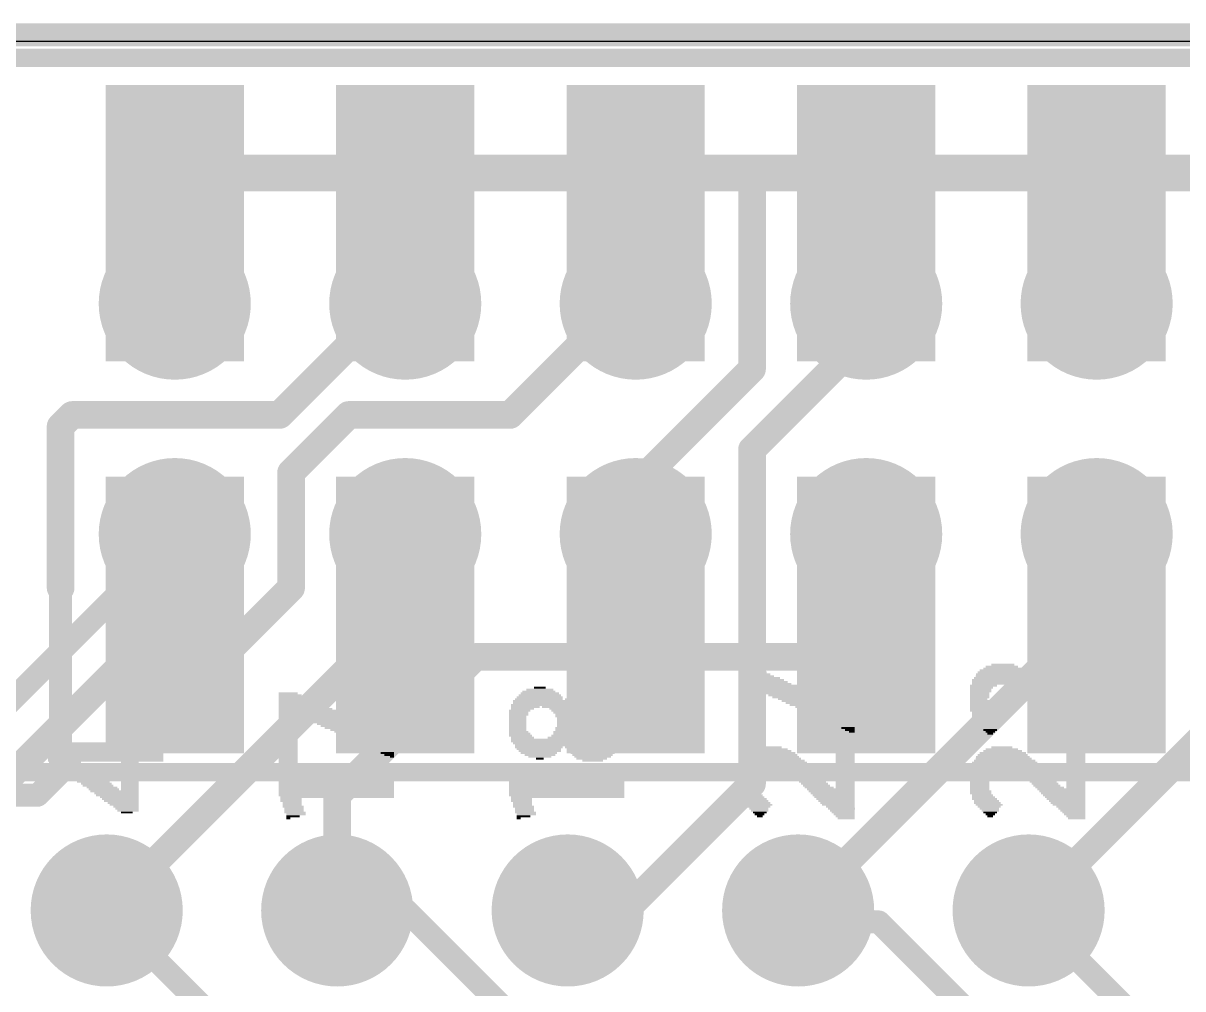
# Model space of a CAD drawing. Extents: x -1.3 to 65.2, y -0.1 to 30.9.
# Drawn here: x 11.78 to 24.56, y 20.22 to 30.86 of the extents above; entities that cross this region are included whole.
import ezdxf

# ---------------------------------------------------------------- set-up
doc = ezdxf.new("R2010")
doc.units = 0
for name, color, linetype in [('1', 12, 'CONTINUOUS'), ('16', 132, 'CONTINUOUS'), ('17', 110, 'CONTINUOUS'), ('20', 40, 'CONTINUOUS'), ('200', 40, 'CONTINUOUS'), ('22', 6, 'CONTINUOUS')]:
    doc.layers.add(name, color=color, linetype=linetype)

# ---------------------------------------------------------------- blocks, each defined once
blk = doc.blocks.new('ROUNDP')
at = {"const_width": 0.5}
blk.add_lwpolyline([(0, -0.25, 1), (0, 0.25, 1), (0, -0.25)], format="xyb", dxfattribs=at)
blk = doc.blocks.new('RECT')
blk.add_solid([(-0.5, -0.5), (0.5, -0.5), (-0.5, 0.5), (0.5, 0.5)])

msp = doc.modelspace()

# ---------------------------------------------------------------- linework, layer by layer
at = {"layer": '1'}
for points, const_width in [([(13.45, 27.77), (13.45, 29.21)], 0.4064), ([(13.45, 29.21), (19.812, 29.21)], 0.4064), ([(19.812, 29.21), (23.61, 29.21)], 0.4064), ([(23.61, 27.77), (23.61, 29.21)], 0.4064), ([(23.61, 29.21), (31.23, 29.21)], 0.4064), ([(19.812, 27.051), (19.812, 29.21)], 0.3048), ([(17.145, 26.543), (18.372, 27.77)], 0.3048), ([(18.372, 27.77), (18.53, 27.77)], 0.3048), ([(18.53, 25.769), (19.812, 27.051)], 0.3048), ([(14.732, 25.908), (15.367, 26.543)], 0.3048), ([(15.367, 26.543), (17.145, 26.543)], 0.3048), ([(14.732, 24.638), (14.732, 25.908)], 0.3048), ([(18.53, 25.23), (18.53, 25.769)], 0.3048), ([(11.369, 23.114), (13.45, 25.195)], 0.254), ([(13.45, 25.195), (13.45, 25.23)], 0.254), ([(15.99, 24.372), (15.99, 25.23)], 0.3048), ([(21.07, 24.372), (21.07, 25.23)], 0.3048), ([(23.61, 24.372), (23.61, 25.23)], 0.3048), ([(13.97, 23.876), (14.732, 24.638)], 0.3048), ([(12.7, 21.082), (15.99, 24.372)], 0.3048), ([(20.32, 21.082), (23.61, 24.372)], 0.3048), ([(20.574, 23.876), (21.07, 24.372)], 0.3048), ([(22.86, 21.082), (26.15, 24.372)], 0.3048), ([(10.16, 21.082), (12.954, 23.876)], 0.3048), ([(12.954, 23.876), (13.97, 23.876)], 0.3048), ([(15.24, 22.352), (16.764, 23.876)], 0.3048), ([(16.764, 23.876), (20.574, 23.876)], 0.3048), ([(15.24, 21.082), (15.24, 22.352)], 0.3048), ([(12.7, 21.082), (13.97, 19.812)], 0.254), ([(16.002, 21.082), (15.24, 21.082)], 0.254), ([(17.272, 19.812), (16.002, 21.082)], 0.254), ([(20.447, 20.955), (20.32, 21.082)], 0.254), ([(24.13, 19.812), (22.86, 21.082)], 0.254), ([(21.209, 20.955), (20.447, 20.955)], 0.254), ([(22.352, 19.812), (21.209, 20.955)], 0.254)]:
    msp.add_lwpolyline(points, dxfattribs=dict(at, const_width=const_width))
for points, const_width in [([(13.5516, 29.21, 1), (13.3484, 29.21)], 0.2032), ([(13.45, 29.3116, 1), (13.45, 29.1084)], 0.2032), ([(19.812, 29.3116, 1), (19.812, 29.1084)], 0.2032), ([(19.812, 29.1084, 1), (19.812, 29.3116)], 0.2032), ([(23.7116, 29.21, 1), (23.5084, 29.21)], 0.2032), ([(23.61, 29.3116, 1), (23.61, 29.1084)], 0.2032), ([(23.61, 29.1084, 1), (23.61, 29.3116)], 0.2032), ([(19.8882, 29.21, 1), (19.7358, 29.21)], 0.1524), ([(13.3484, 27.77, 1), (13.5516, 27.77)], 0.2032), ([(18.372, 27.8462, 1), (18.372, 27.6938)], 0.1524), ([(18.4259, 27.7161, 1), (18.3181, 27.8239)], 0.1524), ([(18.53, 27.6938, 1), (18.53, 27.8462)], 0.1524), ([(23.5084, 27.77, 1), (23.7116, 27.77)], 0.2032), ([(19.7358, 27.051, 1), (19.8882, 27.051)], 0.1524), ([(19.8659, 26.9971, 1), (19.7581, 27.1049)], 0.1524), ([(15.367, 26.6192, 1), (15.367, 26.4668)], 0.1524), ([(15.4209, 26.4891, 1), (15.3131, 26.5969)], 0.1524), ([(17.0911, 26.5969, 1), (17.1989, 26.4891)], 0.1524), ([(17.145, 26.4668, 1), (17.145, 26.6192)], 0.1524), ([(14.8082, 25.908, 1), (14.6558, 25.908)], 0.1524), ([(14.6781, 25.9619, 1), (14.7859, 25.8541)], 0.1524), ([(18.6062, 25.769, 1), (18.4538, 25.769)], 0.1524), ([(18.4761, 25.8229, 1), (18.5839, 25.7151)], 0.1524), ([(13.5135, 25.23, 1), (13.3865, 25.23)], 0.127), ([(13.4949, 25.1501, 1), (13.4051, 25.2399)], 0.127), ([(16.0662, 25.23, 1), (15.9138, 25.23)], 0.1524), ([(18.4538, 25.23, 1), (18.6062, 25.23)], 0.1524), ([(21.1462, 25.23, 1), (20.9938, 25.23)], 0.1524), ([(23.6862, 25.23, 1), (23.5338, 25.23)], 0.1524), ([(13.3865, 25.195, 1), (13.5135, 25.195)], 0.127), ([(14.6558, 24.638, 1), (14.8082, 24.638)], 0.1524), ([(14.7859, 24.5841, 1), (14.6781, 24.6919)], 0.1524), ([(15.9138, 24.372, 1), (16.0662, 24.372)], 0.1524), ([(16.0439, 24.3181, 1), (15.9361, 24.4259)], 0.1524), ([(20.9938, 24.372, 1), (21.1462, 24.372)], 0.1524), ([(21.1239, 24.3181, 1), (21.0161, 24.4259)], 0.1524), ([(23.5338, 24.372, 1), (23.6862, 24.372)], 0.1524), ([(23.6639, 24.3181, 1), (23.5561, 24.4259)], 0.1524), ([(12.954, 23.9522, 1), (12.954, 23.7998)], 0.1524), ([(13.0079, 23.8221, 1), (12.9001, 23.9299)], 0.1524), ([(13.97, 23.7998, 1), (13.97, 23.9522)], 0.1524), ([(16.764, 23.9522, 1), (16.764, 23.7998)], 0.1524), ([(16.8179, 23.8221, 1), (16.7101, 23.9299)], 0.1524), ([(20.574, 23.7998, 1), (20.574, 23.9522)], 0.1524), ([(13.9161, 23.9299, 1), (14.0239, 23.8221)], 0.1524), ([(20.5201, 23.9299, 1), (20.6279, 23.8221)], 0.1524), ([(15.3162, 22.352, 1), (15.1638, 22.352)], 0.1524), ([(15.1861, 22.4059, 1), (15.2939, 22.2981)], 0.1524), ([(12.6461, 21.1359, 1), (12.7539, 21.0281)], 0.1524), ([(12.7449, 21.1269, 1), (12.6551, 21.0371)], 0.127), ([(15.1638, 21.082, 1), (15.3162, 21.082)], 0.1524), ([(15.24, 21.1455, 1), (15.24, 21.0185)], 0.127), ([(16.0469, 21.1269, 1), (15.9571, 21.0371)], 0.127), ([(16.002, 21.0185, 1), (16.002, 21.1455)], 0.127), ([(20.2661, 21.1359, 1), (20.3739, 21.0281)], 0.1524), ([(20.3649, 21.1269, 1), (20.2751, 21.0371)], 0.127), ([(22.8061, 21.1359, 1), (22.9139, 21.0281)], 0.1524), ([(22.9049, 21.1269, 1), (22.8151, 21.0371)], 0.127), ([(20.447, 21.0185, 1), (20.447, 20.8915)], 0.127), ([(20.4021, 20.9101, 1), (20.4919, 20.9999)], 0.127), ([(21.2539, 20.9999, 1), (21.1641, 20.9101)], 0.127), ([(21.209, 20.8915, 1), (21.209, 21.0185)], 0.127)]:
    msp.add_lwpolyline(points, format="xyb", dxfattribs=dict(at, const_width=const_width))
at = {"layer": '16'}
for points, const_width in [([(65.024, 30.734), (0, 30.734)], 0.254), ([(15.9896, 28.6574), (15.99, 28.6574)], 0.4064), ([(15.99, 28.6574), (15.99, 27.77)], 0.4064), ([(18.5296, 28.6574), (18.53, 28.6574)], 0.4064), ([(18.53, 28.6574), (18.53, 27.77)], 0.4064), ([(21.0696, 28.6574), (21.07, 28.6574)], 0.4064), ([(21.07, 28.6574), (21.07, 27.77)], 0.4064), ([(14.605, 26.543), (15.832, 27.77)], 0.3048), ([(15.832, 27.77), (15.99, 27.77)], 0.3048), ([(21.07, 27.42), (21.07, 27.77)], 0.3048), ([(19.812, 26.162), (21.07, 27.42)], 0.3048), ([(12.192, 26.416), (12.319, 26.543)], 0.3048), ([(12.319, 26.543), (14.605, 26.543)], 0.3048), ([(12.192, 24.638), (12.192, 26.416)], 0.3048), ([(19.812, 22.479), (19.812, 26.162)], 0.3048), ([(13.45, 24.3394), (13.45, 25.23)], 0.4064), ([(21.07, 24.3394), (21.07, 25.23)], 0.4064), ([(23.61, 24.3394), (23.61, 25.23)], 0.4064), ([(15.9896, 25.2296), (15.99, 25.23)], 0.254), ([(15.9896, 24.3394), (15.9896, 25.2296)], 0.254), ([(12.192, 24.638), (12.192, 22.606)], 0.254), ([(13.4496, 24.3394), (13.45, 24.3394)], 0.4064), ([(21.0696, 24.3394), (21.07, 24.3394)], 0.4064), ([(23.6096, 24.3394), (23.61, 24.3394)], 0.4064), ([(12.192, 22.606), (11.938, 22.352)], 0.254), ([(19.812, 22.479), (18.415, 21.082)], 0.3048), ([(11.938, 22.352), (8.89, 22.352)], 0.254), ([(18.415, 21.082), (17.78, 21.082)], 0.3048)]:
    msp.add_lwpolyline(points, dxfattribs=dict(at, const_width=const_width))
for points, const_width in [([(15.9896, 28.759, 1), (15.9896, 28.5558)], 0.2032), ([(16.0916, 28.6574, 1), (15.8884, 28.6574)], 0.2032), ([(15.99, 28.5558, 1), (15.99, 28.759)], 0.2032), ([(18.5296, 28.759, 1), (18.5296, 28.5558)], 0.2032), ([(18.6316, 28.6574, 1), (18.4284, 28.6574)], 0.2032), ([(18.53, 28.5558, 1), (18.53, 28.759)], 0.2032), ([(21.0696, 28.759, 1), (21.0696, 28.5558)], 0.2032), ([(21.1716, 28.6574, 1), (20.9684, 28.6574)], 0.2032), ([(21.07, 28.5558, 1), (21.07, 28.759)], 0.2032), ([(15.832, 27.8462, 1), (15.832, 27.6938)], 0.1524), ([(15.8859, 27.7161, 1), (15.7781, 27.8239)], 0.1524), ([(15.8884, 27.77, 1), (16.0916, 27.77)], 0.2032), ([(15.99, 27.6938, 1), (15.99, 27.8462)], 0.1524), ([(18.4284, 27.77, 1), (18.6316, 27.77)], 0.2032), ([(20.9684, 27.77, 1), (21.1716, 27.77)], 0.2032), ([(21.1462, 27.77, 1), (20.9938, 27.77)], 0.1524), ([(20.9938, 27.42, 1), (21.1462, 27.42)], 0.1524), ([(21.1239, 27.3661, 1), (21.0161, 27.4739)], 0.1524), ([(12.319, 26.6192, 1), (12.319, 26.4668)], 0.1524), ([(12.3729, 26.4891, 1), (12.2651, 26.5969)], 0.1524), ([(14.5511, 26.5969, 1), (14.6589, 26.4891)], 0.1524), ([(14.605, 26.4668, 1), (14.605, 26.6192)], 0.1524), ([(12.2682, 26.416, 1), (12.1158, 26.416)], 0.1524), ([(12.1381, 26.4699, 1), (12.2459, 26.3621)], 0.1524), ([(19.8882, 26.162, 1), (19.7358, 26.162)], 0.1524), ([(19.7581, 26.2159, 1), (19.8659, 26.1081)], 0.1524), ([(13.5516, 25.23, 1), (13.3484, 25.23)], 0.2032), ([(21.1716, 25.23, 1), (20.9684, 25.23)], 0.2032), ([(23.7116, 25.23, 1), (23.5084, 25.23)], 0.2032), ([(16.0531, 25.2296, 1), (15.9261, 25.2296)], 0.127), ([(15.9447, 25.2745, 1), (16.0345, 25.1847)], 0.127), ([(16.0349, 25.1851, 1), (15.9451, 25.2749)], 0.127), ([(12.1158, 24.638, 1), (12.2682, 24.638)], 0.1524), ([(12.2555, 24.638, 1), (12.1285, 24.638)], 0.127), ([(13.4496, 24.441, 1), (13.4496, 24.2378)], 0.2032), ([(13.45, 24.2378, 1), (13.45, 24.441)], 0.2032), ([(21.0696, 24.441, 1), (21.0696, 24.2378)], 0.2032), ([(21.07, 24.2378, 1), (21.07, 24.441)], 0.2032), ([(23.6096, 24.441, 1), (23.6096, 24.2378)], 0.2032), ([(23.61, 24.2378, 1), (23.61, 24.441)], 0.2032), ([(13.3484, 24.3394, 1), (13.5516, 24.3394)], 0.2032), ([(20.9684, 24.3394, 1), (21.1716, 24.3394)], 0.2032), ([(23.5084, 24.3394, 1), (23.7116, 24.3394)], 0.2032), ([(15.9261, 24.3394, 1), (16.0531, 24.3394)], 0.127), ([(12.1285, 22.606, 1), (12.2555, 22.606)], 0.127), ([(12.2369, 22.5611, 1), (12.1471, 22.6509)], 0.127), ([(19.8659, 22.4251, 1), (19.7581, 22.5329)], 0.1524), ([(19.7358, 22.479, 1), (19.8882, 22.479)], 0.1524), ([(11.8931, 22.3969, 1), (11.9829, 22.3071)], 0.127), ([(11.938, 22.2885, 1), (11.938, 22.4155)], 0.127), ([(17.78, 21.1582, 1), (17.78, 21.0058)], 0.1524), ([(18.415, 21.0058, 1), (18.415, 21.1582)], 0.1524), ([(18.3611, 21.1359, 1), (18.4689, 21.0281)], 0.1524)]:
    msp.add_lwpolyline(points, format="xyb", dxfattribs=dict(at, const_width=const_width))
at = {"layer": '20'}
msp.add_line((62, 30.6604), (3, 30.6604), dxfattribs=at)
at = {"layer": '22', "const_width": 0.2032}
for points in [[(57.912, 30.48), (9.652, 30.48)], [(7.112, 22.606), (57.912, 22.606)]]:
    msp.add_lwpolyline(points, dxfattribs=at)

# ---------------------------------------------------------------- block references
at = {"layer": '16', "xscale": 3.048, "yscale": 1.524}
for p, rotation in [((13.4496, 28.6574), 270), ((15.9896, 28.6574), 270), ((18.5296, 28.6574), 270), ((21.0696, 28.6574), 270), ((23.6096, 28.6574), 270), ((13.4496, 24.3394), 90), ((15.9896, 24.3394), 90), ((18.5296, 24.3394), 90), ((21.0696, 24.3394), 90), ((23.6096, 24.3394), 90)]:
    msp.add_blockref('RECT', p, dxfattribs=dict(at, rotation=rotation))
at = {"layer": '17', "xscale": 1.6764, "yscale": 1.6764}
for p in [(13.45, 27.77), (13.45, 27.77), (15.99, 27.77), (15.99, 27.77), (18.53, 27.77), (18.53, 27.77), (21.07, 27.77), (21.07, 27.77), (23.61, 27.77), (23.61, 27.77), (13.45, 25.23), (13.45, 25.23), (15.99, 25.23), (15.99, 25.23), (18.53, 25.23), (18.53, 25.23), (21.07, 25.23), (21.07, 25.23), (23.61, 25.23), (23.61, 25.23)]:
    msp.add_blockref('ROUNDP', p, dxfattribs=at)
at = {"layer": '17', "xscale": 1.6764, "yscale": 1.6764, "rotation": 90}
for p in [(12.7, 21.082), (12.7, 21.082), (15.24, 21.082), (15.24, 21.082), (17.78, 21.082), (17.78, 21.082), (20.32, 21.082), (20.32, 21.082), (22.86, 21.082), (22.86, 21.082)]:
    msp.add_blockref('ROUNDP', p, dxfattribs=at)
at = {"layer": '200'}
for p, xscale, yscale in [((22.5641, 23.7702), 0.3581, 0.0211), ((22.5755, 23.7913), 0.254, 0.0211), ((23.3794, 23.7913), 0.2108, 0.0211), ((23.3794, 23.7702), 0.2108, 0.0211), ((19.7701, 23.749), 0.1905, 0.0213), ((19.8018, 23.7278), 0.254, 0.0211), ((19.8234, 23.7067), 0.2972, 0.0211), ((19.8653, 23.6643), 0.381, 0.0211), ((19.8971, 23.6432), 0.4445, 0.0211), ((19.8438, 23.6855), 0.3378, 0.0213), ((22.5958, 23.6432), 0.6756, 0.0211), ((22.5958, 23.6643), 0.635, 0.0211), ((22.5743, 23.6855), 0.5918, 0.0213), ((22.5743, 23.7067), 0.5512, 0.0211), ((22.5755, 23.7278), 0.508, 0.0211), ((22.5743, 23.749), 0.4242, 0.0213), ((23.3794, 23.749), 0.2108, 0.0213), ((23.3794, 23.7278), 0.2108, 0.0211), ((23.3794, 23.7067), 0.2108, 0.0211), ((23.3794, 23.6855), 0.2108, 0.0213), ((23.3794, 23.6643), 0.2108, 0.0211), ((23.3794, 23.6432), 0.2108, 0.0211), ((17.4739, 23.5162), 0.2972, 0.0211), ((17.4727, 23.5373), 0.127, 0.0211), ((18.0556, 23.5162), 0.4039, 0.0211), ((18.0556, 23.5373), 0.3581, 0.0211), ((18.0442, 23.5585), 0.254, 0.0213), ((19.939, 23.6008), 0.5283, 0.0211), ((19.9606, 23.5797), 0.5715, 0.0211), ((19.9923, 23.5585), 0.635, 0.0213), ((20.0139, 23.5373), 0.6782, 0.0211), ((19.9187, 23.622), 0.4877, 0.0213), ((20.0343, 23.5162), 0.7188, 0.0211), ((22.3634, 23.5585), 0.2972, 0.0213), ((22.3418, 23.5373), 0.254, 0.0211), ((22.3317, 23.5162), 0.2337, 0.0211), ((22.5958, 23.622), 0.7214, 0.0213), ((22.606, 23.6008), 0.7417, 0.0211), ((22.6162, 23.5797), 0.762, 0.0211), ((22.8397, 23.5585), 0.3607, 0.0213), ((22.8714, 23.5373), 0.3378, 0.0211), ((22.9019, 23.5162), 0.3175, 0.0211), ((23.3794, 23.622), 0.2108, 0.0213), ((23.3794, 23.6008), 0.2108, 0.0211), ((23.3794, 23.5797), 0.2108, 0.0211), ((23.3794, 23.5585), 0.2108, 0.0213), ((23.3794, 23.5373), 0.2108, 0.0211), ((23.3794, 23.5162), 0.2108, 0.0211), ((14.7218, 23.4527), 0.254, 0.0211), ((14.7434, 23.4315), 0.2972, 0.0213), ((14.7637, 23.4103), 0.3378, 0.0211), ((14.7003, 23.4738), 0.2108, 0.0211), ((14.7955, 23.3892), 0.4013, 0.0211), ((17.7698, 23.3892), 1.1836, 0.0211), ((17.4625, 23.4103), 0.5283, 0.0211), ((17.4727, 23.4315), 0.508, 0.0213), ((17.4739, 23.4527), 0.4648, 0.0211), ((17.4739, 23.4738), 0.4242, 0.0211), ((17.4625, 23.495), 0.3607, 0.0213), ((18.0556, 23.4103), 0.6121, 0.0211), ((18.0556, 23.4315), 0.5715, 0.0213), ((18.0556, 23.4527), 0.5309, 0.0211), ((18.0442, 23.4738), 0.508, 0.0211), ((18.0454, 23.495), 0.4648, 0.0213), ((19.7803, 23.495), 0.2108, 0.0213), ((19.7803, 23.4738), 0.2108, 0.0211), ((19.7803, 23.4527), 0.2108, 0.0211), ((19.7803, 23.4315), 0.2108, 0.0213), ((19.7803, 23.4103), 0.2108, 0.0211), ((19.7803, 23.3892), 0.2108, 0.0211), ((20.1828, 23.495), 0.5486, 0.0213), ((20.2248, 23.4738), 0.5512, 0.0211), ((20.2679, 23.4527), 0.5512, 0.0211), ((20.3098, 23.4315), 0.5486, 0.0213), ((20.3733, 23.4103), 0.5486, 0.0211), ((20.4153, 23.3892), 0.5512, 0.0211), ((22.3101, 23.4103), 0.1905, 0.0211), ((22.3317, 23.495), 0.2337, 0.0213), ((22.3203, 23.4738), 0.2108, 0.0211), ((22.3203, 23.4527), 0.2108, 0.0211), ((22.3203, 23.4315), 0.2108, 0.0213), ((22.3203, 23.3892), 0.2108, 0.0211), ((22.9248, 23.495), 0.3175, 0.0213), ((22.9451, 23.4738), 0.3175, 0.0211), ((22.9768, 23.4527), 0.2946, 0.0211), ((22.9984, 23.4315), 0.2972, 0.0213), ((23.0188, 23.4103), 0.2972, 0.0211), ((23.0403, 23.3892), 0.2946, 0.0211), ((23.3794, 23.495), 0.2108, 0.0213), ((23.3794, 23.4738), 0.2108, 0.0211), ((23.3794, 23.4527), 0.2108, 0.0211), ((23.3794, 23.4315), 0.2108, 0.0213), ((23.3794, 23.4103), 0.2108, 0.0211), ((23.3794, 23.3892), 0.2108, 0.0211), ((14.8171, 23.368), 0.4445, 0.0213), ((14.8387, 23.3468), 0.4877, 0.0211), ((14.859, 23.3257), 0.5283, 0.0211), ((14.9123, 23.2833), 0.635, 0.0211), ((14.9339, 23.2622), 0.6782, 0.0211), ((14.8908, 23.3045), 0.5918, 0.0213), ((17.2402, 23.2622), 0.2108, 0.0211), ((17.2517, 23.2833), 0.2337, 0.0211), ((17.3139, 23.3257), 0.3175, 0.0211), ((17.5679, 23.3468), 0.8255, 0.0211), ((17.2822, 23.3045), 0.254, 0.0213), ((17.7813, 23.368), 1.2065, 0.0213), ((17.7178, 23.3257), 0.4445, 0.0211), ((17.7483, 23.3045), 0.3378, 0.0213), ((17.7483, 23.2833), 0.2972, 0.0211), ((17.7495, 23.2622), 0.254, 0.0211), ((18.2359, 23.3468), 0.2972, 0.0211), ((18.2563, 23.3257), 0.2565, 0.0211), ((18.288, 23.3045), 0.2337, 0.0213), ((18.288, 23.2833), 0.2337, 0.0211), ((18.2994, 23.2622), 0.2108, 0.0211), ((19.7803, 23.368), 0.2108, 0.0213), ((19.7803, 23.3468), 0.2108, 0.0211), ((19.7803, 23.3257), 0.2108, 0.0211), ((19.7803, 23.3045), 0.2108, 0.0213), ((19.7803, 23.2833), 0.2108, 0.0211), ((19.7803, 23.2622), 0.2108, 0.0211), ((20.4584, 23.368), 0.5512, 0.0213), ((20.5118, 23.3468), 0.5715, 0.0211), ((20.5638, 23.3257), 0.5486, 0.0211), ((20.6058, 23.3045), 0.5512, 0.0213), ((20.6489, 23.2833), 0.5512, 0.0211), ((20.6807, 23.2622), 0.5283, 0.0211), ((22.3418, 23.2833), 0.254, 0.0211), ((22.3203, 23.368), 0.2108, 0.0213), ((22.3203, 23.3468), 0.2108, 0.0211), ((22.3203, 23.3257), 0.2108, 0.0211), ((22.3317, 23.3045), 0.2337, 0.0213), ((22.352, 23.2622), 0.2337, 0.0211), ((23.0721, 23.368), 0.3175, 0.0213), ((23.0924, 23.3468), 0.3175, 0.0211), ((23.2207, 23.3257), 0.5283, 0.0211), ((23.2308, 23.3045), 0.508, 0.0213), ((23.241, 23.2833), 0.4877, 0.0211), ((23.2524, 23.2622), 0.4648, 0.0211), ((23.3794, 23.368), 0.2108, 0.0213), ((23.3794, 23.3468), 0.2108, 0.0211), ((14.9657, 23.241), 0.7417, 0.0213), ((14.7003, 23.2198), 0.2108, 0.0211), ((14.7003, 23.1987), 0.2108, 0.0211), ((14.7003, 23.1775), 0.2108, 0.0213), ((14.7003, 23.1563), 0.2108, 0.0211), ((14.7003, 23.1352), 0.2108, 0.0211), ((15.1016, 23.2198), 0.5512, 0.0211), ((15.1448, 23.1987), 0.5512, 0.0211), ((15.1981, 23.1775), 0.5309, 0.0213), ((15.2514, 23.1563), 0.5512, 0.0211), ((15.2933, 23.1352), 0.5486, 0.0211), ((17.2402, 23.241), 0.2108, 0.0213), ((17.2301, 23.2198), 0.1905, 0.0211), ((17.2301, 23.1987), 0.1905, 0.0211), ((17.2301, 23.1775), 0.1905, 0.0213), ((17.2301, 23.1563), 0.1905, 0.0211), ((17.2301, 23.1352), 0.1905, 0.0211), ((17.7597, 23.241), 0.2337, 0.0213), ((17.7483, 23.2198), 0.2108, 0.0211), ((17.7584, 23.1987), 0.1905, 0.0211), ((17.7584, 23.1775), 0.1905, 0.0213), ((17.7584, 23.1563), 0.1905, 0.0211), ((17.7584, 23.1352), 0.1905, 0.0211), ((18.3096, 23.241), 0.1905, 0.0213), ((18.3096, 23.2198), 0.1905, 0.0211), ((18.3096, 23.1987), 0.1905, 0.0211), ((18.3198, 23.1775), 0.2108, 0.0213), ((18.3198, 23.1563), 0.2108, 0.0211), ((18.3198, 23.1352), 0.2108, 0.0211), ((19.7803, 23.241), 0.2108, 0.0213), ((19.7803, 23.2198), 0.2108, 0.0211), ((19.7803, 23.1987), 0.2108, 0.0211), ((19.7803, 23.1775), 0.2108, 0.0213), ((19.7803, 23.1563), 0.2108, 0.0211), ((19.7803, 23.1352), 0.2108, 0.0211), ((20.701, 23.241), 0.4877, 0.0213), ((20.7327, 23.2198), 0.4242, 0.0211), ((20.7543, 23.1987), 0.381, 0.0211), ((20.7759, 23.1775), 0.3378, 0.0213), ((20.7963, 23.1563), 0.2972, 0.0211), ((20.8178, 23.1352), 0.254, 0.0211), ((22.3622, 23.241), 0.254, 0.0213), ((22.3736, 23.2198), 0.2769, 0.0211), ((22.3952, 23.1987), 0.2743, 0.0211), ((22.4269, 23.1775), 0.2972, 0.0213), ((22.4269, 23.1563), 0.2972, 0.0211), ((22.4257, 23.1352), 0.254, 0.0211), ((23.2626, 23.241), 0.4445, 0.0213), ((23.2728, 23.2198), 0.4242, 0.0211), ((23.2842, 23.1987), 0.4013, 0.0211), ((23.3045, 23.1775), 0.3607, 0.0213), ((23.3159, 23.1563), 0.3378, 0.0211), ((23.3261, 23.1352), 0.3175, 0.0211), ((12.954, 23.0717), 0.193, 0.0211), ((12.954, 23.0505), 0.193, 0.0213), ((12.954, 23.0293), 0.193, 0.0211), ((12.954, 23.0082), 0.193, 0.0211), ((14.7003, 23.114), 0.2108, 0.0213), ((14.7003, 23.0928), 0.2108, 0.0211), ((14.7003, 23.0717), 0.2108, 0.0211), ((14.7003, 23.0505), 0.2108, 0.0213), ((14.7003, 23.0293), 0.2108, 0.0211), ((14.7003, 23.0082), 0.2108, 0.0211), ((15.3353, 23.114), 0.5512, 0.0213), ((15.3886, 23.0928), 0.5715, 0.0211), ((15.4419, 23.0717), 0.5512, 0.0211), ((15.4838, 23.0505), 0.5486, 0.0213), ((15.5258, 23.0293), 0.5512, 0.0211), ((15.5791, 23.0082), 0.5715, 0.0211), ((17.2402, 23.0505), 0.2108, 0.0213), ((17.2618, 23.0082), 0.254, 0.0211), ((17.2301, 23.114), 0.1905, 0.0213), ((17.2301, 23.0928), 0.1905, 0.0211), ((17.2301, 23.0717), 0.1905, 0.0211), ((17.2517, 23.0293), 0.2337, 0.0211), ((17.7483, 23.0082), 0.2972, 0.0211), ((17.7495, 23.0505), 0.254, 0.0213), ((17.7495, 23.0293), 0.254, 0.0211), ((17.7597, 23.0717), 0.2337, 0.0211), ((17.7483, 23.0928), 0.2108, 0.0211), ((17.7584, 23.114), 0.1905, 0.0213), ((18.288, 23.0082), 0.2337, 0.0211), ((18.2994, 23.0505), 0.2108, 0.0213), ((18.2994, 23.0293), 0.2108, 0.0211), ((18.3096, 23.0928), 0.1905, 0.0211), ((18.3096, 23.0717), 0.1905, 0.0211), ((18.3198, 23.114), 0.2108, 0.0213), ((19.7803, 23.114), 0.2108, 0.0213), ((19.7803, 23.0928), 0.2108, 0.0211), ((19.7803, 23.0717), 0.2108, 0.0211), ((19.7803, 23.0505), 0.2108, 0.0213), ((19.7803, 23.0293), 0.2108, 0.0211), ((19.7803, 23.0082), 0.2108, 0.0211), ((20.8496, 23.114), 0.1905, 0.0213), ((20.8712, 23.0928), 0.1473, 0.0211), ((20.8915, 23.0717), 0.1067, 0.0211), ((20.9131, 23.0505), 0.0635, 0.0213), ((22.4269, 23.114), 0.2108, 0.0213), ((22.4269, 23.0928), 0.1702, 0.0211), ((22.4371, 23.0717), 0.1499, 0.0211), ((22.4371, 23.0505), 0.1041, 0.0213), ((22.4371, 23.0293), 0.0635, 0.0211), ((23.3362, 23.114), 0.2972, 0.0213), ((23.3477, 23.0928), 0.2743, 0.0211), ((23.3578, 23.0717), 0.254, 0.0211), ((23.368, 23.0505), 0.2337, 0.0213), ((23.3794, 23.0293), 0.2108, 0.0211), ((12.6898, 22.9235), 1.27, 0.0213), ((12.6898, 22.9023), 1.27, 0.0211), ((12.6898, 22.8812), 1.27, 0.0211), ((12.954, 22.987), 0.193, 0.0213), ((12.954, 22.9658), 0.193, 0.0211), ((12.954, 22.9447), 0.193, 0.0211), ((14.7003, 22.987), 0.2108, 0.0213), ((14.7003, 22.9658), 0.2108, 0.0211), ((14.7003, 22.9447), 0.2108, 0.0211), ((14.7003, 22.9235), 0.2108, 0.0213), ((14.7003, 22.9023), 0.2108, 0.0211), ((14.7003, 22.8812), 0.2108, 0.0211), ((15.6007, 22.987), 0.5283, 0.0213), ((15.6324, 22.9658), 0.4648, 0.0211), ((15.6528, 22.9447), 0.4242, 0.0211), ((15.6743, 22.9235), 0.381, 0.0213), ((15.6959, 22.9023), 0.3378, 0.0211), ((15.7163, 22.8812), 0.2972, 0.0211), ((17.5476, 22.9658), 0.7849, 0.0211), ((17.2822, 22.987), 0.254, 0.0213), ((17.5781, 22.9447), 0.8458, 0.0211), ((17.7813, 22.9235), 1.2065, 0.0213), ((17.4625, 22.8812), 0.5283, 0.0211), ((17.78, 22.9023), 1.1633, 0.0211), ((17.7381, 22.987), 0.3581, 0.0213), ((18.0454, 22.8812), 0.5918, 0.0211), ((18.2359, 22.9447), 0.2972, 0.0211), ((18.2563, 22.9658), 0.2565, 0.0211), ((18.2778, 22.987), 0.254, 0.0213), ((19.7803, 22.987), 0.2108, 0.0213), ((20.0241, 22.8812), 0.2311, 0.0211), ((20.8394, 22.8812), 0.2108, 0.0211), ((22.5641, 22.8812), 0.2311, 0.0211), ((23.3794, 22.8812), 0.2108, 0.0211), ((12.6898, 22.86), 1.27, 0.0213), ((12.6898, 22.8388), 1.27, 0.0211), ((12.6898, 22.8177), 1.27, 0.0211), ((12.6898, 22.7965), 1.27, 0.0213), ((12.6898, 22.7753), 1.27, 0.0211), ((12.6898, 22.7542), 1.27, 0.0211), ((14.7003, 22.86), 0.2108, 0.0213), ((14.7003, 22.8388), 0.2108, 0.0211), ((14.7003, 22.8177), 0.2108, 0.0211), ((14.7003, 22.7965), 0.2108, 0.0213), ((14.7003, 22.7753), 0.2108, 0.0211), ((14.7003, 22.7542), 0.2108, 0.0211), ((15.748, 22.86), 0.2337, 0.0213), ((15.7696, 22.8388), 0.1905, 0.0211), ((15.7912, 22.8177), 0.1473, 0.0211), ((15.8115, 22.7965), 0.1067, 0.0213), ((15.8433, 22.7753), 0.0432, 0.0211), ((17.4625, 22.86), 0.4877, 0.0213), ((17.4739, 22.8388), 0.4648, 0.0211), ((17.4625, 22.8177), 0.4013, 0.0211), ((17.4739, 22.7965), 0.3378, 0.0213), ((17.4727, 22.7753), 0.254, 0.0211), ((17.4739, 22.7542), 0.0838, 0.0211), ((18.0556, 22.86), 0.5715, 0.0213), ((18.0556, 22.8388), 0.5309, 0.0211), ((18.0556, 22.8177), 0.4851, 0.0211), ((18.0556, 22.7965), 0.4445, 0.0213), ((18.0556, 22.7753), 0.4039, 0.0211), ((18.0454, 22.7542), 0.3378, 0.0211), ((20.0343, 22.7753), 0.5918, 0.0211), ((20.0457, 22.7542), 0.6147, 0.0211), ((20.0343, 22.7965), 0.5512, 0.0213), ((20.0355, 22.8177), 0.508, 0.0211), ((20.0343, 22.8388), 0.4242, 0.0211), ((20.0228, 22.86), 0.3607, 0.0213), ((20.8394, 22.86), 0.2108, 0.0213), ((20.8394, 22.8388), 0.2108, 0.0211), ((20.8394, 22.8177), 0.2108, 0.0211), ((20.8394, 22.7965), 0.2108, 0.0213), ((20.8394, 22.7753), 0.2108, 0.0211), ((20.8394, 22.7542), 0.2108, 0.0211), ((22.5857, 22.7542), 0.6147, 0.0211), ((22.5743, 22.7753), 0.5918, 0.0211), ((22.5743, 22.7965), 0.5512, 0.0213), ((22.5755, 22.8177), 0.508, 0.0211), ((22.5743, 22.8388), 0.4242, 0.0211), ((22.5641, 22.86), 0.3581, 0.0213), ((23.3794, 22.86), 0.2108, 0.0213), ((23.3794, 22.8388), 0.2108, 0.0211), ((23.3794, 22.8177), 0.2108, 0.0211), ((23.3794, 22.7965), 0.2108, 0.0213), ((23.3794, 22.7753), 0.2108, 0.0211), ((23.3794, 22.7542), 0.2108, 0.0211), ((12.6898, 22.733), 1.27, 0.0213), ((12.2453, 22.7118), 0.3404, 0.0211), ((12.2873, 22.6907), 0.3378, 0.0211), ((12.3088, 22.6695), 0.3404, 0.0213), ((12.3508, 22.6483), 0.3378, 0.0211), ((12.3723, 22.6272), 0.3404, 0.0211), ((12.954, 22.7118), 0.193, 0.0211), ((12.954, 22.6907), 0.193, 0.0211), ((12.954, 22.6695), 0.193, 0.0213), ((12.954, 22.6483), 0.193, 0.0211), ((12.954, 22.6272), 0.193, 0.0211), ((14.7003, 22.733), 0.2108, 0.0213), ((14.7003, 22.7118), 0.2108, 0.0211), ((18.0556, 22.733), 0.2311, 0.0213), ((19.8234, 22.6483), 0.2972, 0.0211), ((19.8018, 22.6272), 0.254, 0.0211), ((20.0558, 22.7118), 0.7214, 0.0211), ((20.066, 22.6907), 0.7417, 0.0211), ((20.0762, 22.6695), 0.762, 0.0213), ((20.0546, 22.733), 0.6782, 0.0213), ((20.2997, 22.6483), 0.3607, 0.0211), ((20.3314, 22.6272), 0.3378, 0.0211), ((20.8394, 22.733), 0.2108, 0.0213), ((20.8394, 22.7118), 0.2108, 0.0211), ((20.8394, 22.6907), 0.2108, 0.0211), ((20.8394, 22.6695), 0.2108, 0.0213), ((20.8394, 22.6483), 0.2108, 0.0211), ((20.8394, 22.6272), 0.2108, 0.0211), ((22.3634, 22.6483), 0.2972, 0.0211), ((22.3418, 22.6272), 0.254, 0.0211), ((22.5958, 22.7118), 0.7214, 0.0211), ((22.606, 22.6907), 0.7417, 0.0211), ((22.6162, 22.6695), 0.762, 0.0213), ((22.5958, 22.733), 0.6756, 0.0213), ((22.8397, 22.6483), 0.3607, 0.0211), ((22.8714, 22.6272), 0.3378, 0.0211), ((23.3794, 22.733), 0.2108, 0.0213), ((23.3794, 22.7118), 0.2108, 0.0211), ((23.3794, 22.6907), 0.2108, 0.0211), ((23.3794, 22.6695), 0.2108, 0.0213), ((23.3794, 22.6483), 0.2108, 0.0211), ((23.3794, 22.6272), 0.2108, 0.0211), ((12.4041, 22.606), 0.3581, 0.0213), ((12.4358, 22.5848), 0.3404, 0.0211), ((12.4574, 22.5637), 0.3378, 0.0211), ((12.4993, 22.5425), 0.3404, 0.0213), ((12.5209, 22.5213), 0.3378, 0.0211), ((12.5527, 22.5002), 0.3607, 0.0211), ((12.954, 22.606), 0.193, 0.0213), ((12.954, 22.5848), 0.193, 0.0211), ((12.954, 22.5637), 0.193, 0.0211), ((12.954, 22.5425), 0.193, 0.0213), ((12.954, 22.5213), 0.193, 0.0211), ((12.954, 22.5002), 0.193, 0.0211), ((15.2298, 22.5425), 1.27, 0.0213), ((15.2298, 22.5213), 1.27, 0.0211), ((15.2298, 22.5002), 1.27, 0.0211), ((17.7698, 22.5425), 1.27, 0.0213), ((17.7698, 22.5213), 1.27, 0.0211), ((17.7698, 22.5002), 1.27, 0.0211), ((19.7917, 22.606), 0.2337, 0.0213), ((19.7917, 22.5848), 0.2337, 0.0211), ((19.7701, 22.5002), 0.1905, 0.0211), ((19.7803, 22.5637), 0.2108, 0.0211), ((19.7803, 22.5425), 0.2108, 0.0213), ((19.7803, 22.5213), 0.2108, 0.0211), ((20.3619, 22.606), 0.3175, 0.0213), ((20.3848, 22.5848), 0.3175, 0.0211), ((20.4051, 22.5637), 0.3175, 0.0211), ((20.4254, 22.5425), 0.3175, 0.0213), ((20.4584, 22.5213), 0.2972, 0.0211), ((20.4788, 22.5002), 0.2972, 0.0211), ((20.8394, 22.606), 0.2108, 0.0213), ((20.8394, 22.5848), 0.2108, 0.0211), ((20.8394, 22.5637), 0.2108, 0.0211), ((20.8394, 22.5425), 0.2108, 0.0213), ((20.8394, 22.5213), 0.2108, 0.0211), ((20.8394, 22.5002), 0.2108, 0.0211), ((22.3317, 22.606), 0.2337, 0.0213), ((22.3317, 22.5848), 0.2337, 0.0211), ((22.3203, 22.5637), 0.2108, 0.0211), ((22.3203, 22.5425), 0.2108, 0.0213), ((22.3203, 22.5213), 0.2108, 0.0211), ((22.3203, 22.5002), 0.2108, 0.0211), ((22.9019, 22.606), 0.3175, 0.0213), ((22.9248, 22.5848), 0.3175, 0.0211), ((22.9451, 22.5637), 0.3175, 0.0211), ((22.9768, 22.5425), 0.2946, 0.0213), ((22.9984, 22.5213), 0.2972, 0.0211), ((23.0188, 22.5002), 0.2972, 0.0211), ((23.3794, 22.606), 0.2108, 0.0213), ((23.3794, 22.5848), 0.2108, 0.0211), ((23.3794, 22.5637), 0.2108, 0.0211), ((23.3794, 22.5425), 0.2108, 0.0213), ((23.3794, 22.5213), 0.2108, 0.0211), ((23.3794, 22.5002), 0.2108, 0.0211), ((12.5844, 22.479), 0.3378, 0.0213), ((12.6048, 22.4578), 0.3378, 0.0211), ((12.6479, 22.4367), 0.3378, 0.0211), ((12.6683, 22.4155), 0.3378, 0.0213), ((12.7851, 22.3943), 0.5309, 0.0211), ((12.8067, 22.3732), 0.4877, 0.0211), ((12.954, 22.479), 0.193, 0.0213), ((12.954, 22.4578), 0.193, 0.0211), ((12.954, 22.4367), 0.193, 0.0211), ((12.954, 22.4155), 0.193, 0.0213), ((15.2298, 22.479), 1.27, 0.0213), ((15.2298, 22.4578), 1.27, 0.0211), ((15.2298, 22.4367), 1.27, 0.0211), ((15.2298, 22.4155), 1.27, 0.0213), ((15.2298, 22.3943), 1.27, 0.0211), ((15.2298, 22.3732), 1.27, 0.0211), ((17.7698, 22.479), 1.27, 0.0213), ((17.7698, 22.4578), 1.27, 0.0211), ((17.7698, 22.4367), 1.27, 0.0211), ((17.7698, 22.4155), 1.27, 0.0213), ((17.7698, 22.3943), 1.27, 0.0211), ((17.7698, 22.3732), 1.27, 0.0211), ((19.7917, 22.3943), 0.2337, 0.0211), ((19.7917, 22.3732), 0.2337, 0.0211), ((19.7803, 22.479), 0.2108, 0.0213), ((19.7803, 22.4578), 0.2108, 0.0211), ((19.7803, 22.4367), 0.2108, 0.0211), ((19.7803, 22.4155), 0.2108, 0.0213), ((20.5003, 22.479), 0.2946, 0.0213), ((20.5219, 22.4578), 0.2972, 0.0211), ((20.5524, 22.4367), 0.3175, 0.0211), ((20.6807, 22.4155), 0.5283, 0.0213), ((20.6908, 22.3943), 0.508, 0.0211), ((20.701, 22.3732), 0.4877, 0.0211), ((20.8394, 22.479), 0.2108, 0.0213), ((20.8394, 22.4578), 0.2108, 0.0211), ((20.8394, 22.4367), 0.2108, 0.0211), ((22.3203, 22.479), 0.2108, 0.0213), ((22.3203, 22.4578), 0.2108, 0.0211), ((22.3203, 22.4367), 0.2108, 0.0211), ((22.3203, 22.4155), 0.2108, 0.0213), ((22.3317, 22.3943), 0.2337, 0.0211), ((22.3317, 22.3732), 0.2337, 0.0211), ((23.0403, 22.479), 0.2946, 0.0213), ((23.0619, 22.4578), 0.2972, 0.0211), ((23.0924, 22.4367), 0.3175, 0.0211), ((23.2207, 22.4155), 0.5283, 0.0213), ((23.2308, 22.3943), 0.508, 0.0211), ((23.241, 22.3732), 0.4877, 0.0211), ((23.3794, 22.479), 0.2108, 0.0213), ((23.3794, 22.4578), 0.2108, 0.0211), ((23.3794, 22.4367), 0.2108, 0.0211), ((12.8168, 22.352), 0.4674, 0.0213), ((12.8384, 22.3308), 0.4242, 0.0211), ((12.8486, 22.3097), 0.4039, 0.0211), ((12.86, 22.2885), 0.381, 0.0213), ((12.8803, 22.2673), 0.3404, 0.0211), ((12.8918, 22.2462), 0.3175, 0.0211), ((15.2298, 22.352), 1.27, 0.0213), ((15.24, 22.3308), 1.2497, 0.0211), ((14.732, 22.3097), 0.2337, 0.0211), ((14.732, 22.2885), 0.2337, 0.0213), ((14.7434, 22.2673), 0.2108, 0.0211), ((14.7434, 22.2462), 0.2108, 0.0211), ((17.7698, 22.352), 1.27, 0.0213), ((17.272, 22.3097), 0.2337, 0.0211), ((17.272, 22.2885), 0.2337, 0.0213), ((17.78, 22.3308), 1.2497, 0.0211), ((17.2834, 22.2673), 0.2108, 0.0211), ((17.2834, 22.2462), 0.2108, 0.0211), ((19.812, 22.352), 0.2337, 0.0213), ((19.8222, 22.3308), 0.254, 0.0211), ((19.8336, 22.3097), 0.2769, 0.0211), ((19.8539, 22.2885), 0.2769, 0.0213), ((19.8641, 22.2673), 0.2972, 0.0211), ((19.8869, 22.2462), 0.2972, 0.0211), ((20.7124, 22.352), 0.4648, 0.0213), ((20.7226, 22.3308), 0.4445, 0.0211), ((20.7327, 22.3097), 0.4242, 0.0211), ((20.7442, 22.2885), 0.4013, 0.0213), ((20.7543, 22.2673), 0.381, 0.0211), ((20.7645, 22.2462), 0.3607, 0.0211), ((22.352, 22.352), 0.2337, 0.0213), ((22.3622, 22.3308), 0.254, 0.0211), ((22.3736, 22.3097), 0.2769, 0.0211), ((22.4053, 22.2673), 0.2946, 0.0211), ((22.3952, 22.2885), 0.2743, 0.0213), ((22.4269, 22.2462), 0.2972, 0.0211), ((23.2524, 22.352), 0.4648, 0.0213), ((23.2626, 22.3308), 0.4445, 0.0211), ((23.2728, 22.3097), 0.4242, 0.0211), ((23.2842, 22.2885), 0.4013, 0.0213), ((23.2943, 22.2673), 0.381, 0.0211), ((23.3045, 22.2462), 0.3607, 0.0211), ((12.9121, 22.225), 0.2769, 0.0213), ((12.9235, 22.2038), 0.254, 0.0211), ((12.9337, 22.1827), 0.2337, 0.0211), ((12.921, 22.1615), 0.127, 0.0213), ((14.7536, 22.225), 0.2311, 0.0213), ((14.7637, 22.2038), 0.2108, 0.0211), ((14.7637, 22.1827), 0.2108, 0.0211), ((14.7752, 22.1615), 0.2337, 0.0213), ((14.7853, 22.1403), 0.2134, 0.0211), ((14.7523, 22.1192), 0.1473, 0.0211), ((17.2936, 22.225), 0.2311, 0.0213), ((17.3038, 22.2038), 0.2108, 0.0211), ((17.3038, 22.1827), 0.2108, 0.0211), ((17.3152, 22.1615), 0.2337, 0.0213), ((17.3253, 22.1403), 0.2134, 0.0211), ((17.2936, 22.1192), 0.1499, 0.0211), ((19.8857, 22.225), 0.254, 0.0213), ((19.8869, 22.2038), 0.2108, 0.0211), ((19.8971, 22.1827), 0.1905, 0.0211), ((19.8971, 22.1615), 0.1499, 0.0213), ((19.8958, 22.1403), 0.1067, 0.0211), ((19.8971, 22.1192), 0.0635, 0.0211), ((20.7861, 22.225), 0.3175, 0.0213), ((20.7963, 22.2038), 0.2972, 0.0211), ((20.8077, 22.1827), 0.2743, 0.0211), ((20.8178, 22.1615), 0.254, 0.0213), ((20.828, 22.1403), 0.2337, 0.0211), ((20.8394, 22.1192), 0.2108, 0.0211), ((22.4257, 22.225), 0.254, 0.0213), ((22.4269, 22.2038), 0.2108, 0.0211), ((22.4371, 22.1827), 0.1905, 0.0211), ((22.4371, 22.1615), 0.1499, 0.0213), ((22.4371, 22.1403), 0.1041, 0.0211), ((22.4371, 22.1192), 0.0635, 0.0211), ((23.3261, 22.225), 0.3175, 0.0213), ((23.3362, 22.2038), 0.2972, 0.0211), ((23.3477, 22.1827), 0.2743, 0.0211), ((23.3578, 22.1615), 0.254, 0.0213), ((23.368, 22.1403), 0.2337, 0.0211), ((23.3794, 22.1192), 0.2108, 0.0211), ((14.7003, 22.098), 0.0432, 0.0213), ((17.2402, 22.098), 0.0432, 0.0213), ((20.8496, 22.098), 0.1905, 0.0213), ((23.3896, 22.098), 0.1905, 0.0213)]:
    msp.add_blockref('RECT', p, dxfattribs=dict(at, xscale=xscale, yscale=yscale))

doc.saveas('drawing.dxf')
